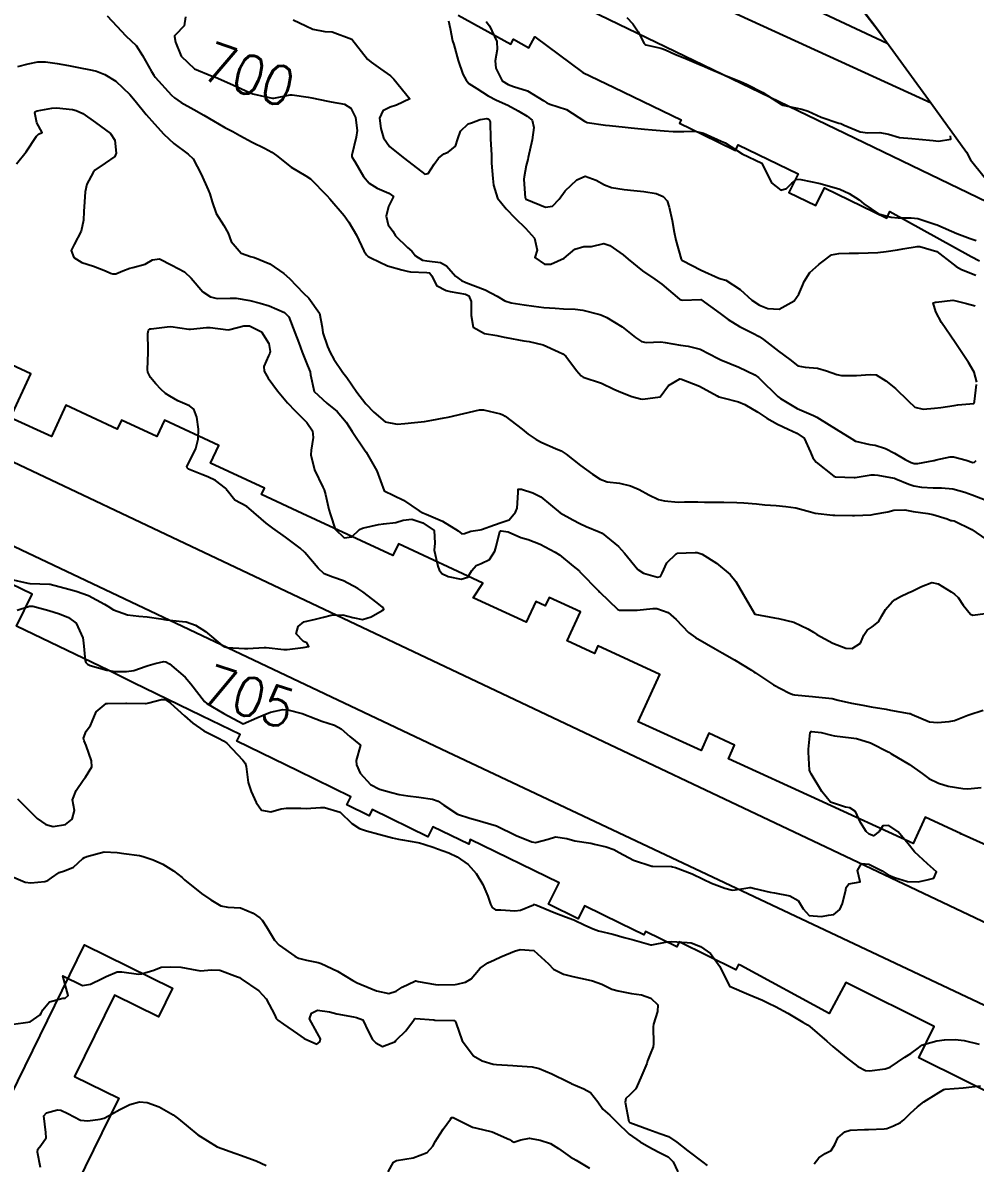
# Model space of a CAD drawing. Header units: metres. Extents: x 286371 to 293043, y 7462578 to 7466404.
# Drawn here: x 289975.7 to 290072.8, y 7464483.9 to 7464600.2 of the extents above; entities that cross this region are included whole.
import ezdxf
from ezdxf.enums import TextEntityAlignment as Align

# ---------------------------------------------------------------- set-up
doc = ezdxf.new("R2010")
doc.units = ezdxf.units.M
doc.header["$MEASUREMENT"] = 0
for name, color, linetype in [('Area', 45, 'Continuous'), ('Cotas', 45, 'Continuous'), ('Curvas de Nivel 1m', 11, 'Continuous'), ('Curvas de Nivel 5m', 15, 'Continuous'), ('Edificações', 30, 'Continuous'), ('Vias primárias', 230, 'Continuous')]:
    doc.layers.add(name, color=color, linetype=linetype)
doc.styles.add('Style-STANDARD', font='STANDARD.shx')

msp = doc.modelspace()

# ---------------------------------------------------------------- linework, layer by layer
at = {"layer": 'Area'}
msp.add_polyline3d([(290059.96, 7464603.28, 696.2), (290062.94, 7464599.4, 695.81), (290068.31, 7464592, 696.09), (290071.93, 7464587.01, 696.22), (290072.35, 7464586.23, 696.38), (290084.48, 7464571.12, 704.08)], dxfattribs=at)
at = {"layer": 'Curvas de Nivel 1m', "flags": 128}
for points, elevation in [([(289984.28, 7464600.92), (289985.25, 7464599.86), (289986.19, 7464598.89), (289987.22, 7464597.9), (289987.89, 7464596.86), (289988.81, 7464595.22), (289989.04, 7464594.85), (289989.17, 7464594.67), (289990.83, 7464592.82), (289991.14, 7464592.54), (289991.84, 7464592.09), (289993.12, 7464591.35), (289994.14, 7464590.77), (289995.11, 7464590.21), (289996.29, 7464589.54), (289997.09, 7464589.11), (289997.8, 7464588.71), (289999.07, 7464588.03), (290000.34, 7464587.4), (290001.06, 7464587.01), (290001.54, 7464586.66), (290003.04, 7464585.49), (290004.55, 7464584.61), (290005.02, 7464584.28), (290006.67, 7464582.58), (290006.98, 7464582.24), (290008.46, 7464580.55), (290008.94, 7464579.88), (290009.7, 7464578.53), (290010.47, 7464576.95), (290010.73, 7464576.52), (290010.89, 7464576.38), (290011.18, 7464576.22), (290012.88, 7464575.42), (290014.33, 7464575), (290014.87, 7464574.87), (290015.23, 7464574.81), (290016.87, 7464574.74), (290017.14, 7464574.69), (290017.38, 7464574.41), (290017.87, 7464573.42), (290018.84, 7464572.89), (290019.25, 7464572.8), (290020.84, 7464572.53), (290021.18, 7464572.35), (290021.4, 7464571.77), (290021.41, 7464570.35), (290021.61, 7464569.17), (290022.78, 7464568.52), (290024.02, 7464568.31), (290024.77, 7464568.13), (290024.97, 7464568.09), (290026.77, 7464567.78), (290027.32, 7464567.71), (290028.76, 7464567.34), (290030.32, 7464566.64), (290030.75, 7464566.43), (290031.07, 7464566.2), (290032.16, 7464564.74), (290032.63, 7464564.18), (290032.71, 7464564.11), (290032.82, 7464564.06), (290034.69, 7464563.44), (290035.96, 7464562.85), (290036.68, 7464562.52), (290037.79, 7464562.1), (290038.67, 7464561.85), (290038.92, 7464561.83), (290040.67, 7464562.05), (290041.54, 7464563.2), (290042.7, 7464563.88), (290042.86, 7464563.86), (290044.69, 7464563.15), (290046.48, 7464562.16), (290046.68, 7464562.06), (290047.07, 7464561.96), (290048.67, 7464561.55), (290049.31, 7464561.27), (290050.65, 7464560.48), (290051.56, 7464559.89), (290052.64, 7464559.28), (290053.73, 7464558.76), (290054.62, 7464558.34), (290055.36, 7464557.83), (290056.02, 7464556.4), (290056.25, 7464555.82), (290056.58, 7464555.39), (290058.38, 7464553.96), (290058.56, 7464553.89), (290060.48, 7464553.83), (290060.56, 7464553.84), (290062.19, 7464554.1), (290062.56, 7464554.11), (290062.9, 7464554.05), (290064.56, 7464553.76), (290064.6, 7464553.74), (290064.73, 7464553.69), (290066.03, 7464553.15), (290066.54, 7464552.99), (290067.33, 7464552.85), (290068.54, 7464552.78), (290069.39, 7464552.76), (290070.54, 7464552.67), (290071.76, 7464552.34), (290072.52, 7464552.05), (290073.82, 7464551.54)], 701), ([(290003.26, 7464600.49), (290004.53, 7464599.89), (290005.25, 7464599.57), (290006.49, 7464599.33), (290007.24, 7464599.27), (290009.23, 7464598.53), (290010.84, 7464596.51), (290011.2, 7464596.2), (290012.16, 7464595.51), (290013.18, 7464594.78), (290013.51, 7464594.47), (290015.14, 7464592.44), (290013.79, 7464591.8), (290013.13, 7464591.6), (290012.38, 7464591.23), (290012.07, 7464590.49), (290012.18, 7464589.41), (290012.45, 7464588.48), (290013.07, 7464587.6), (290014.47, 7464586.45), (290015.04, 7464586.03), (290016.68, 7464584.76), (290017.02, 7464584.82), (290017.64, 7464585.8), (290018.06, 7464586.4), (290018.6, 7464586.84), (290019.05, 7464587.01), (290019.81, 7464587.63), (290020.05, 7464588.37), (290020.3, 7464589.15), (290021.1, 7464589.9), (290021.45, 7464590), (290022.32, 7464590.34), (290023, 7464590.43), (290023.11, 7464590.42), (290023.25, 7464590.32), (290023.33, 7464590.1), (290023.39, 7464588.32), (290023.48, 7464586.75), (290023.48, 7464586.32), (290023.49, 7464585.87), (290023.61, 7464584.32), (290023.67, 7464583.65), (290024.09, 7464582.31), (290024.97, 7464581.22), (290025.89, 7464580.28), (290026.94, 7464579.25), (290027.88, 7464578.25), (290028.15, 7464577), (290027.91, 7464576.25), (290028.88, 7464575.6), (290029.53, 7464575.58), (290030.89, 7464576.2), (290031.97, 7464577.13), (290032.91, 7464577.38), (290033.69, 7464577.38), (290034.92, 7464577.69), (290035.56, 7464577.49), (290036.9, 7464576.54), (290037.42, 7464576.11), (290038.88, 7464574.9), (290040.14, 7464574.07), (290040.86, 7464573.56), (290042.65, 7464572.03), (290042.83, 7464571.93), (290042.95, 7464571.91), (290044.83, 7464571.99), (290046.8, 7464570.54), (290047.63, 7464569.95), (290048.78, 7464569.21), (290050.13, 7464568.56), (290050.77, 7464568.22), (290051.21, 7464567.9), (290052.75, 7464566.71), (290053.91, 7464565.86), (290054.72, 7464565.22), (290055.48, 7464565.08), (290056.72, 7464564.99), (290057.64, 7464564.72), (290058.71, 7464564.32), (290059.17, 7464564.24), (290060.71, 7464564.23), (290062.11, 7464564.33), (290062.71, 7464564.29), (290063.7, 7464563.7), (290064.69, 7464562.89), (290065.97, 7464561.66), (290066.66, 7464561), (290067.52, 7464560.79), (290068.66, 7464560.9), (290069.31, 7464560.97), (290070.67, 7464561.17), (290071.03, 7464561.22), (290072.67, 7464561.38), (290072.74, 7464561.5), (290072.75, 7464561.56), (290072.95, 7464563.31)], 699), ([(290019.09, 7464600.39), (290019.25, 7464599.63), (290019.51, 7464598.38), (290019.62, 7464597.99), (290020.07, 7464596.37), (290020.57, 7464594.98), (290020.88, 7464594.36), (290021.17, 7464594.02), (290021.99, 7464593.51), (290023.14, 7464592.77), (290024, 7464592.31), (290025.13, 7464591.79), (290026.19, 7464591.21), (290027.11, 7464590.68), (290027.61, 7464590.26), (290027.81, 7464589.53), (290027.64, 7464588.26), (290027.23, 7464586.45), (290027.18, 7464586.26), (290027.03, 7464585.65), (290026.8, 7464584.49), (290026.79, 7464584.27), (290026.92, 7464582.33), (290026.94, 7464582.27), (290026.98, 7464582.22), (290027.08, 7464582.17), (290028.97, 7464581.39), (290029.7, 7464581.5), (290030.37, 7464582.21), (290031, 7464583.06), (290032.17, 7464584.19), (290033.02, 7464584.55), (290034.17, 7464584.16), (290035.01, 7464583.67), (290035.73, 7464583.41), (290037, 7464583.21), (290038, 7464583.1), (290039, 7464582.98), (290040.28, 7464582.78), (290040.99, 7464582.49), (290041.39, 7464582.05), (290041.61, 7464581.41), (290041.89, 7464580.04), (290042.11, 7464578.86), (290042.29, 7464578.03), (290042.82, 7464576.1), (290042.86, 7464576.02), (290042.89, 7464576), (290042.95, 7464575.97), (290044.88, 7464574.98), (290046.67, 7464574.16), (290046.87, 7464574.1), (290047.39, 7464573.96), (290048.85, 7464572.99), (290050.04, 7464571.92), (290050.82, 7464571.39), (290051.66, 7464571.05), (290052.81, 7464571), (290054.36, 7464571.84), (290054.83, 7464572.52), (290055.22, 7464573.46), (290055.37, 7464573.83), (290055.95, 7464574.73), (290056.88, 7464575.56), (290057.02, 7464575.67), (290057.16, 7464575.8), (290058.17, 7464576.52), (290058.9, 7464576.67), (290059.97, 7464576.69), (290060.9, 7464576.69), (290061.9, 7464576.73), (290062.9, 7464576.78), (290063.73, 7464576.88), (290064.9, 7464577.05), (290065.45, 7464577.14), (290066.91, 7464577.37), (290067.18, 7464577.38), (290068.9, 7464576.88), (290070.58, 7464575.6), (290070.88, 7464575.34), (290071.42, 7464575.05), (290072.87, 7464574.45)], 698), ([(290022.92, 7464600.33), (290023.26, 7464599.91), (290024.03, 7464598.31), (290024.05, 7464597.49), (290023.85, 7464596.31), (290023.93, 7464595.58), (290024.55, 7464594.3), (290025.17, 7464593.92), (290025.73, 7464593.72), (290027.15, 7464593.25), (290028.83, 7464592.24), (290029.13, 7464592.05), (290029.44, 7464591.92), (290031.12, 7464591.37), (290032.97, 7464590.18), (290033.1, 7464590.09), (290033.24, 7464590.03), (290035.1, 7464589.77), (290035.52, 7464589.72), (290037.1, 7464589.55), (290037.71, 7464589.49), (290039.09, 7464589.37), (290039.88, 7464589.29), (290041.09, 7464589.17), (290042.02, 7464589.12), (290043.09, 7464589.13), (290044.24, 7464589.15), (290045.09, 7464588.94), (290046.89, 7464588.14), (290047.08, 7464588.07), (290047.31, 7464587.95), (290049.06, 7464586.85), (290051.04, 7464585.89), (290052.05, 7464583.88), (290053, 7464583.14), (290053.57, 7464583.29), (290054.1, 7464583.85), (290054.62, 7464584.24), (290055.02, 7464584.22), (290057.01, 7464583.8), (290059.01, 7464583.23), (290059.97, 7464582.79), (290060.99, 7464582.13), (290061.46, 7464581.74), (290062.96, 7464580.72), (290064.26, 7464580.39), (290064.95, 7464580.32), (290066.3, 7464580.31), (290066.95, 7464580.23), (290068.81, 7464579.63), (290068.94, 7464579.58), (290069.01, 7464579.55), (290070.93, 7464578.71), (290072.29, 7464578.21), (290072.92, 7464577.99)], 697), ([(290037.27, 7464600.73), (290037.9, 7464600.1), (290038.43, 7464599.28), (290039.05, 7464598.08), (290039.14, 7464597.99), (290039.22, 7464597.97), (290040.76, 7464597.6), (290041.21, 7464597.44), (290042.26, 7464596.98), (290043.2, 7464596.59), (290044.64, 7464595.99), (290045.19, 7464595.76), (290045.57, 7464595.59), (290047.18, 7464594.9), (290048.89, 7464594.2), (290049.17, 7464594.09), (290049.55, 7464593.92), (290051.15, 7464593.08), (290053.05, 7464591.87), (290053.13, 7464591.82), (290053.19, 7464591.8), (290055.13, 7464591.4), (290055.77, 7464591.18), (290057.12, 7464590.59), (290058.9, 7464589.98), (290059.11, 7464589.92), (290059.44, 7464589.77), (290061.09, 7464589.09), (290061.86, 7464588.97), (290063.09, 7464589.03), (290063.96, 7464588.84), (290065.09, 7464588.51), (290066.36, 7464588.39), (290067.08, 7464588.35), (290068.52, 7464588.2), (290069.08, 7464588.13), (290070.34, 7464588.34), (290070.28, 7464588.67)], 696), ([(289975.18, 7464595.73), (289976.22, 7464596.01), (289977.19, 7464596.22), (289977.98, 7464596.22), (289979.19, 7464596.05), (289980.32, 7464595.85), (289981.18, 7464595.68), (289982.75, 7464595.37), (289983.18, 7464595.26), (289984.05, 7464594.92), (289985.16, 7464594.25), (289986.6, 7464592.88), (289987.13, 7464592.25), (289988.25, 7464590.86), (289989.1, 7464589.89), (289990.07, 7464588.83), (289991.07, 7464587.89), (289992.55, 7464586.79), (289993.05, 7464586.32), (289993.88, 7464584.77), (289994.58, 7464583.18), (289994.74, 7464582.76), (289994.98, 7464581.93), (289995.4, 7464580.75), (289996.17, 7464579.52), (289996.61, 7464578.73), (289996.92, 7464577.89), (289997.95, 7464576.71), (289998.89, 7464576.38), (289999.31, 7464576.27), (290000.88, 7464575.62), (290002.31, 7464574.64), (290002.86, 7464574.12), (290004.29, 7464572.61), (290004.83, 7464572.1), (290005.95, 7464570.59), (290006.2, 7464569.17), (290006.29, 7464568.58), (290006.75, 7464567.2), (290007.01, 7464566.57), (290007.41, 7464565.89), (290008.32, 7464564.55), (290008.71, 7464564.01), (290009.75, 7464562.53), (290010.67, 7464561.34), (290011.47, 7464560.5), (290012.64, 7464559.51), (290013.85, 7464559.25), (290014.64, 7464559.34), (290015.64, 7464559.44), (290016.64, 7464559.55), (290017.39, 7464559.66), (290018.65, 7464559.9), (290019.05, 7464559.99), (290020.65, 7464560.36), (290022.27, 7464560.73), (290022.66, 7464560.73), (290024.38, 7464560.31), (290024.65, 7464560.21), (290024.86, 7464560.09), (290026.62, 7464558.75), (290027.22, 7464558.26), (290028.05, 7464557.69), (290028.6, 7464557.38), (290030.02, 7464556.79), (290030.59, 7464556.56), (290031.11, 7464556.2), (290032.57, 7464555.06), (290033.79, 7464554.16), (290034.55, 7464553.65), (290035.29, 7464553.39), (290036.54, 7464553.25), (290037.65, 7464552.98), (290038.53, 7464552.61), (290039.53, 7464552.07), (290040.52, 7464551.59), (290041.13, 7464551.43), (290042.51, 7464551.32), (290043.18, 7464551.35), (290044.51, 7464551.33), (290045.19, 7464551.31), (290046.51, 7464551.32), (290047.17, 7464551.3), (290048.51, 7464551.26), (290049.2, 7464551.24), (290050.51, 7464551.13), (290051.35, 7464551.05), (290052.51, 7464550.96), (290053.49, 7464550.88), (290054.51, 7464550.72), (290056.02, 7464550.31), (290056.5, 7464550.2), (290058.3, 7464549.99), (290058.5, 7464549.97), (290060.31, 7464549.94), (290060.5, 7464549.94), (290062.2, 7464550.03), (290062.5, 7464550.07), (290063.9, 7464550.31), (290064.51, 7464550.48), (290065.64, 7464550.54), (290066.5, 7464550.36), (290067.99, 7464550.14), (290068.49, 7464550.05), (290069.97, 7464549.6), (290070.34, 7464549.45), (290070.48, 7464549.44), (290070.68, 7464549.39), (290072.47, 7464548.52), (290073.89, 7464547.54)], 702), ([(289975.04, 7464585.81), (289976.02, 7464587.05), (289977.08, 7464588.63), (289977.27, 7464588.83), (289977.65, 7464589.02), (289977.1, 7464590), (289976.9, 7464591.03), (289976.98, 7464591.16), (289977.12, 7464591.21), (289978.63, 7464591.5), (289979.12, 7464591.53), (289980.73, 7464591.36), (289981.12, 7464591.27), (289981.79, 7464590.95), (289983.1, 7464590.02), (289984.62, 7464588.91), (289985.07, 7464588.22), (289985.2, 7464586.9), (289985.05, 7464586.56), (289984.08, 7464585.88), (289983.03, 7464585.16), (289982.91, 7464585.05), (289982.84, 7464584.94), (289982.2, 7464583.75), (289982.04, 7464582.95), (289981.98, 7464581.95), (289981.91, 7464580.95), (289981.85, 7464580.06), (289981.62, 7464578.95), (289980.91, 7464577.58), (289980.62, 7464576.98), (289980.89, 7464576.28), (289981.68, 7464575.75), (289982.88, 7464575.37), (289984.11, 7464574.92), (289984.62, 7464574.66), (289984.87, 7464574.59), (289985.17, 7464574.6), (289985.89, 7464574.89), (289986.6, 7464575.16), (289986.88, 7464575.23), (289988.16, 7464575.58), (289988.89, 7464576.04), (289989.61, 7464576.12), (289990.88, 7464575.48), (289992.17, 7464574.79), (289992.86, 7464574.17), (289994.02, 7464572.77), (289994.83, 7464572.24), (289995.48, 7464572.09), (289996.82, 7464572.12), (289997.44, 7464572.1), (289998.82, 7464571.87), (289999.88, 7464571.62), (290000.81, 7464571.33), (290002.37, 7464570.64), (290002.8, 7464570.2), (290003.43, 7464568.62), (290003.83, 7464567.55), (290004.18, 7464566.61), (290004.72, 7464565.26), (290004.99, 7464564.6), (290005.03, 7464564.28), (290005.39, 7464562.59), (290006.67, 7464561.4), (290007.72, 7464560.56), (290008.64, 7464559.48), (290009.28, 7464558.53), (290010.59, 7464556.56), (290010.63, 7464556.51), (290010.7, 7464556.41), (290011.78, 7464554.5), (290012.53, 7464552.48), (290014.51, 7464551.52), (290016.09, 7464550.43), (290016.49, 7464550.21), (290016.83, 7464550.08), (290018.48, 7464549.36), (290020.08, 7464548.37), (290020.46, 7464548.07), (290020.73, 7464548.1), (290021.38, 7464548.35), (290022.32, 7464548.49), (290022.47, 7464548.52), (290023.79, 7464549), (290024.48, 7464549.22), (290025.27, 7464549.51), (290025.94, 7464550.28), (290026.1, 7464550.68), (290026.21, 7464552.28), (290026.19, 7464552.62), (290026.53, 7464552.63), (290027.7, 7464552.26), (290028.52, 7464551.86), (290030.49, 7464550.21), (290031.79, 7464549.5), (290032.48, 7464549.14), (290033.14, 7464548.83), (290034.47, 7464548.29), (290034.77, 7464548.14), (290036.44, 7464546.78), (290037.06, 7464546.11), (290038.41, 7464544.44), (290038.98, 7464544.08), (290040.4, 7464543.66), (290040.71, 7464543.74), (290040.88, 7464544.05), (290041.35, 7464545.11), (290042.3, 7464546.03), (290042.38, 7464546.08), (290042.43, 7464546.09), (290044.25, 7464546.19), (290044.44, 7464546.17), (290044.96, 7464545.99), (290046.42, 7464545.08), (290047.81, 7464543.94), (290048.39, 7464543.22), (290049.16, 7464541.92), (290050.33, 7464539.9), (290052.33, 7464539.51), (290052.76, 7464539.44), (290054.32, 7464539.06), (290055.73, 7464538.4), (290056.31, 7464538.04), (290056.65, 7464537.81), (290058.29, 7464536.93), (290059.62, 7464536.43), (290060.28, 7464536.38), (290061.12, 7464536.92), (290061.46, 7464537.74), (290061.78, 7464538.26), (290062.32, 7464538.6), (290062.94, 7464539.1), (290063.29, 7464539.71), (290063.68, 7464540.37), (290064.36, 7464541.15), (290064.66, 7464541.39), (290065.2, 7464541.68), (290065.99, 7464542.05), (290066.37, 7464542.22), (290067.34, 7464542.69), (290068.39, 7464543.1), (290069.04, 7464542.97), (290070.37, 7464542.17), (290070.71, 7464541.94), (290071.08, 7464541.59), (290071.6, 7464540.82), (290072.34, 7464539.9), (290072.56, 7464539.79), (290074.34, 7464540.01)], 703), ([(290072.98, 7464563.56), (290072.72, 7464564.57), (290072.12, 7464565.57), (290070.76, 7464567.59), (290069.38, 7464569.62), (290068.81, 7464570.71), (290068.53, 7464571.63), (290068.75, 7464571.7), (290068.83, 7464571.72), (290070.53, 7464571.9), (290070.83, 7464571.85), (290071.94, 7464571.58), (290072.82, 7464571.35)], 699), ([(289974.39, 7464543.46), (289976.19, 7464543.04), (289976.38, 7464543.01), (289976.41, 7464543.01), (289978.38, 7464542.94), (289978.46, 7464542.93), (289980.38, 7464542.43), (289981.11, 7464542.23), (289982.37, 7464541.78), (289984.02, 7464540.92), (289984.35, 7464540.7), (289984.92, 7464540.33), (289986.34, 7464539.82), (289987.51, 7464539.69), (289988.34, 7464539.61), (289989.76, 7464539.4), (289990.33, 7464539.31), (289991.97, 7464539.15), (289992.32, 7464539.12), (289993.28, 7464538.78), (289994.3, 7464538.13), (289995.98, 7464536.74), (289996.28, 7464536.54), (289996.52, 7464536.5), (289998.28, 7464536.37), (289998.61, 7464536.37), (290000.28, 7464536.48), (290000.48, 7464536.47), (290002.28, 7464536.29), (290002.63, 7464536.29), (290004.28, 7464536.48), (290004.83, 7464536.6), (290004.63, 7464536.95), (290004.29, 7464537.1), (290003.57, 7464537.88), (290003.77, 7464538.62), (290004.32, 7464539.09), (290005.52, 7464539.39), (290006.33, 7464539.57), (290007.11, 7464539.78), (290008.33, 7464539.81), (290009.33, 7464539.53), (290010.33, 7464539.35), (290011.21, 7464539.63), (290012.34, 7464540.25), (290012.48, 7464540.35), (290012.46, 7464540.48), (290012.35, 7464540.61), (290011.81, 7464541.04), (290010.37, 7464542.15), (290009.84, 7464542.52), (290008.39, 7464543.3), (290007.28, 7464543.67), (290006.4, 7464544.01), (290005.81, 7464544.58), (290004.43, 7464546.19), (290003.97, 7464546.61), (290002.46, 7464547.74), (290001.17, 7464548.65), (290000.48, 7464549.17), (289998.74, 7464550.69), (289998.51, 7464550.85), (289997.31, 7464551.52), (289996.53, 7464552.5), (289996.44, 7464552.63), (289996.35, 7464552.73), (289995.32, 7464553.53), (289994.55, 7464553.9), (289993.92, 7464554.13), (289992.56, 7464554.66), (289992.44, 7464554.8), (289992.4, 7464554.96), (289992.57, 7464555.26), (289993.33, 7464556.78), (289993.56, 7464557.73), (289993.58, 7464558.77), (289993.43, 7464559.98), (289993.11, 7464560.78), (289992.66, 7464561.14), (289991.5, 7464561.64), (289990.67, 7464562.11), (289990.24, 7464562.39), (289989.74, 7464562.83), (289989.23, 7464563.38), (289988.7, 7464564.01), (289988.42, 7464564.56), (289988.38, 7464564.85), (289988.45, 7464566.56), (289988.46, 7464566.85), (289988.42, 7464568.5), (289988.49, 7464568.85), (289988.65, 7464568.98), (289988.78, 7464569), (289990.41, 7464569.19), (289990.78, 7464569.21), (289992.61, 7464568.95), (289992.78, 7464568.95), (289994.4, 7464569.14), (289994.78, 7464569.13), (289996.61, 7464568.9), (289996.78, 7464568.91), (289998.21, 7464569.28), (289998.78, 7464569.28), (290000.01, 7464568.68), (290000.76, 7464567.48), (290000.9, 7464566.66), (290000.88, 7464566.52), (290000.74, 7464566.23), (290000.24, 7464565.16), (290000.28, 7464564.67), (290000.7, 7464563.95), (290001.64, 7464562.65), (290002.67, 7464561.43), (290003.44, 7464560.62), (290004.64, 7464559.42), (290005.23, 7464558.6), (290005.29, 7464557.92), (290005.07, 7464556.6), (290005.06, 7464556.12), (290005.42, 7464554.59), (290006.26, 7464552.85), (290006.42, 7464552.58), (290006.53, 7464552.1), (290006.9, 7464550.57), (290007.05, 7464550.01), (290007.54, 7464548.56), (290008.45, 7464547.68), (290009.23, 7464547.76), (290010, 7464548.52), (290010.33, 7464548.66), (290010.47, 7464548.69), (290011.95, 7464549.02), (290012.47, 7464549.1), (290013.71, 7464549.23), (290014.48, 7464549.47), (290015.36, 7464549.57), (290016.48, 7464549.21), (290017.64, 7464548.41), (290017.71, 7464547.14), (290017.64, 7464546.41), (290018.02, 7464544.79), (290018.14, 7464544.4), (290018.4, 7464544.04), (290019.06, 7464543.72), (290020.39, 7464543.46), (290021.08, 7464543.67), (290021.46, 7464544.35), (290021.91, 7464544.85), (290022.41, 7464545.06), (290023.29, 7464545.45), (290023.82, 7464546.31), (290023.96, 7464546.79), (290024.32, 7464548.31), (290024.4, 7464548.37), (290024.47, 7464548.38), (290025.19, 7464548.29), (290026.46, 7464547.69), (290027.23, 7464547.49), (290028.45, 7464547.01), (290029.97, 7464546.22), (290030.43, 7464545.92), (290031.81, 7464544.79), (290032.41, 7464544.31), (290032.47, 7464544.25), (290032.53, 7464544.18), (290034.38, 7464542.28), (290034.44, 7464542.21), (290034.5, 7464542.15), (290036.35, 7464540.36), (290036.52, 7464540.29), (290038.35, 7464540.29), (290039.93, 7464540.48), (290040.35, 7464540.47), (290041.5, 7464540.04), (290042.33, 7464539.35), (290043.58, 7464538.01), (290044.3, 7464537.49), (290045.41, 7464536.86), (290046.28, 7464536.36), (290047, 7464535.95), (290048.26, 7464535.22), (290049.99, 7464534.17), (290050.25, 7464534), (290050.39, 7464533.9), (290052.23, 7464532.69), (290053.82, 7464531.85), (290054.21, 7464531.7), (290054.39, 7464531.67), (290056.21, 7464531.48), (290056.54, 7464531.47), (290058.21, 7464531.28), (290058.85, 7464531.13), (290060.2, 7464530.8), (290061.34, 7464530.59), (290062.19, 7464530.44), (290063.72, 7464530.18), (290064.19, 7464530.1), (290066.08, 7464529.77), (290066.19, 7464529.75), (290066.38, 7464529.66), (290068.17, 7464528.9), (290068.97, 7464528.82), (290070.17, 7464528.94), (290070.72, 7464529.05), (290072.07, 7464529.58), (290072.15, 7464529.61), (290072.18, 7464529.62), (290073.63, 7464530.11)], 704), ([(289975.12, 7464521.06), (289976.03, 7464520.15), (289977.12, 7464519.03), (289978.01, 7464518.43), (289978.77, 7464518.23), (289980.01, 7464518.44), (289980.72, 7464518.97), (289980.93, 7464519.87), (289980.73, 7464520.96), (289981.12, 7464521.9), (289981.84, 7464522.95), (289981.94, 7464523.09), (289982.08, 7464523.26), (289982.71, 7464524.32), (289982.69, 7464524.94), (289982.13, 7464526.49), (289981.93, 7464526.95), (289981.85, 7464527.24), (289982.15, 7464527.95), (289982.56, 7464528.54), (289982.74, 7464528.94), (289983.17, 7464529.94), (289984.19, 7464530.76), (289984.32, 7464530.79), (289986.19, 7464530.82), (289986.26, 7464530.82), (289988.19, 7464530.77), (289988.27, 7464530.78), (289988.52, 7464530.85), (289989.83, 7464531.19), (289990.2, 7464531.18), (289990.72, 7464530.82), (289992.17, 7464529.5), (289993.03, 7464528.78), (289994.15, 7464528), (289995.64, 7464527.24), (289996.14, 7464526.98), (289996.47, 7464526.73), (289998.11, 7464525), (289998.35, 7464524.7), (289998.46, 7464524.34), (289998.66, 7464522.7), (289998.95, 7464521.8), (289999.47, 7464520.68), (290000.03, 7464519.91), (290000.97, 7464519.72), (290002.03, 7464520.02), (290002.56, 7464520.11), (290004.04, 7464520.1), (290004.56, 7464520.08), (290006.04, 7464520.15), (290006.44, 7464520.17), (290008.03, 7464519.69), (290009.23, 7464518.54), (290010.01, 7464518.04), (290010.72, 7464517.79), (290011.99, 7464517.44), (290013.39, 7464517.07), (290013.98, 7464516.93), (290014.39, 7464516.86), (290015.98, 7464516.61), (290016.12, 7464516.57), (290016.57, 7464516.42), (290017.63, 7464516.07), (290017.97, 7464515.96), (290019.12, 7464515.54), (290019.96, 7464515.13), (290021.1, 7464514.35), (290021.93, 7464513.45), (290022.6, 7464512.32), (290023.1, 7464511.12), (290023.36, 7464510.31), (290023.53, 7464509.96), (290023.88, 7464509.73), (290024.44, 7464509.74), (290025.87, 7464509.61), (290026.45, 7464509.69), (290027.76, 7464510.25), (290027.84, 7464510.29), (290027.88, 7464510.28), (290028, 7464510.24), (290029.87, 7464509.44), (290031.03, 7464509.03), (290031.86, 7464508.71), (290033, 7464508.17), (290033.85, 7464507.78), (290034.39, 7464507.6), (290035.84, 7464507.24), (290037.02, 7464506.92), (290037.83, 7464506.69), (290039.73, 7464506.16), (290039.83, 7464506.15), (290041.4, 7464506.47), (290041.83, 7464506.49), (290043.43, 7464506.41), (290043.83, 7464506.35), (290044.81, 7464505.99), (290045.81, 7464505.26), (290046.78, 7464503.96), (290047.75, 7464501.94), (290049.74, 7464501.09), (290051.12, 7464500.51), (290051.73, 7464500.22), (290052.43, 7464499.87), (290053.71, 7464499.19), (290055.25, 7464498.28), (290055.7, 7464498.01), (290055.94, 7464497.82), (290057.67, 7464496.32), (290058.29, 7464495.79), (290059.65, 7464494.66), (290060.84, 7464493.75), (290061.63, 7464493.33), (290062.05, 7464493.31), (290063.63, 7464493.5), (290064.13, 7464493.69), (290065.65, 7464494.69), (290066.24, 7464495.07), (290067.02, 7464495.64), (290067.37, 7464495.93), (290067.67, 7464496.04), (290068.91, 7464496.38), (290069.68, 7464496.48), (290070.77, 7464496.49), (290071.68, 7464496.41), (290073.21, 7464496.01)], 706), ([(289974.73, 7464513.06), (289975.92, 7464512.54), (289976.48, 7464512.47), (289977.92, 7464512.61), (289978.21, 7464512.72), (289978.59, 7464513), (289979.37, 7464513.55), (289979.94, 7464513.72), (289980.83, 7464514.08), (289981.8, 7464514.96), (289981.96, 7464515.06), (289982.19, 7464515.18), (289983.96, 7464515.63), (289985.3, 7464515.56), (289985.96, 7464515.48), (289987.56, 7464515.26), (289987.96, 7464515.17), (289988.98, 7464514.84), (289989.95, 7464514.37), (289991.05, 7464513.69), (289991.93, 7464513.01), (289992.16, 7464512.79), (289993.9, 7464511.39), (289994.84, 7464510.75), (289995.88, 7464510.13), (289996.59, 7464510.01), (289997.88, 7464509.92), (289999.17, 7464509.38), (289999.86, 7464508.92), (290000.08, 7464508.67), (290000.53, 7464507.98), (290001.34, 7464506.65), (290001.82, 7464506.13), (290003.42, 7464505), (290003.8, 7464504.81), (290004.6, 7464504.6), (290005.79, 7464504.36), (290006.11, 7464504.26), (290007.78, 7464503.47), (290009.33, 7464502.53), (290009.76, 7464502.29), (290010.17, 7464502.11), (290011.75, 7464501.46), (290013.02, 7464501.21), (290013.75, 7464501.44), (290014.36, 7464501.85), (290015.67, 7464502.44), (290015.73, 7464502.47), (290015.76, 7464502.48), (290016.01, 7464502.43), (290017.76, 7464502.1), (290018.08, 7464502.08), (290019.76, 7464502.12), (290019.99, 7464502.14), (290020.81, 7464502.36), (290021.42, 7464502.7), (290021.78, 7464503.12), (290022.33, 7464503.79), (290023.1, 7464504.32), (290023.8, 7464504.64), (290024.44, 7464504.94), (290025.81, 7464505.51), (290026.39, 7464505.69), (290027.81, 7464505.58), (290029.28, 7464504.22), (290029.79, 7464503.67), (290030.81, 7464503.17), (290031.78, 7464502.93), (290033.33, 7464502.6), (290033.77, 7464502.49), (290034.73, 7464502.14), (290035.76, 7464501.62), (290036.39, 7464501.48), (290037.75, 7464501.21), (290038.78, 7464501.05), (290039.74, 7464500.73), (290040.45, 7464500.05), (290040.41, 7464499.36), (290040, 7464498.06), (290039.97, 7464497.78), (290039.99, 7464496.06), (290039.96, 7464495.76), (290039.65, 7464495), (290039.39, 7464494.31), (290039.33, 7464494.07), (290038.82, 7464492.87), (290038.47, 7464492.08), (290038.21, 7464491.47), (290037.59, 7464490.87), (290037.19, 7464490.49), (290037.12, 7464490.1), (290037.49, 7464488.15), (290037.52, 7464488.09), (290037.54, 7464488.07), (290037.59, 7464488.04), (290039.53, 7464487.31), (290040.66, 7464486.92), (290041.52, 7464486.6), (290042.39, 7464486.02), (290043.5, 7464485.16), (290045.04, 7464483.98), (290045.48, 7464483.66)], 707), ([(289974.68, 7464498.08), (289975.7, 7464498.2), (289976.43, 7464498.31), (289977.44, 7464499.02), (289977.56, 7464499.18), (289977.72, 7464499.52), (289978.41, 7464500.33), (289979.74, 7464500.71), (289979.99, 7464500.73), (289980.3, 7464500.98), (289979.77, 7464502.98), (289981.76, 7464502.02), (289982.56, 7464502.15), (289983.77, 7464502.72), (289983.91, 7464502.78), (289984.18, 7464502.92), (289985.29, 7464503.39), (289985.78, 7464503.4), (289987.47, 7464503.18), (289987.78, 7464503.19), (289989.03, 7464503.59), (289989.79, 7464503.88), (289990.69, 7464503.9), (289991.79, 7464503.87), (289992.89, 7464503.67), (289993.78, 7464503.5), (289994.91, 7464503.62), (289995.78, 7464503.56), (289997.57, 7464502.9), (289997.77, 7464502.81), (289997.96, 7464502.7), (289999.75, 7464501.48), (290000.5, 7464500.66), (290001.38, 7464498.98), (290001.53, 7464498.65), (290001.7, 7464498.46), (290002.27, 7464498.06), (290003.68, 7464497.09), (290004.38, 7464496.6), (290005.67, 7464496.01), (290005.97, 7464496.28), (290006.05, 7464496.58), (290005.68, 7464497.19), (290004.91, 7464498.6), (290005.11, 7464499.2), (290005.72, 7464499.48), (290006.97, 7464499.31), (290007.71, 7464499.11), (290009.41, 7464498.82), (290009.71, 7464498.76), (290010.37, 7464498.51), (290010.93, 7464497.27), (290011.33, 7464496.5), (290011.67, 7464496.15), (290012.35, 7464495.8), (290013.67, 7464496.3), (290013.73, 7464496.4), (290013.78, 7464496.46), (290014.75, 7464497.38), (290015.53, 7464498.44), (290015.59, 7464498.55), (290015.71, 7464498.65), (290017.61, 7464498.5), (290017.71, 7464498.49), (290019.64, 7464498.44), (290019.7, 7464498.43), (290019.78, 7464498.37), (290019.83, 7464498.24), (290020.48, 7464496.36), (290021.65, 7464494.84), (290022.51, 7464494.33), (290023.64, 7464494), (290024, 7464493.95), (290025.64, 7464493.86), (290026.09, 7464493.83), (290027.64, 7464493.7), (290028.34, 7464493.53), (290029.62, 7464493.01), (290031.31, 7464492.19), (290031.5, 7464492.08), (290031.6, 7464492.02), (290032.91, 7464491.48), (290033.59, 7464491.11), (290034.33, 7464490.14), (290034.83, 7464489.4), (290035.55, 7464488.8), (290036.24, 7464488.11), (290037.53, 7464486.85), (290038.64, 7464486.08), (290039.51, 7464485.57), (290040.49, 7464485.05), (290041.49, 7464484.52), (290042.02, 7464484.03), (290042.49, 7464483)], 708), ([(290056.39, 7464483.81), (290056.88, 7464484.42), (290057.5, 7464484.87), (290058.11, 7464485.18), (290058.51, 7464485.78), (290058.82, 7464486.48), (290059.53, 7464487.08), (290060.05, 7464487.24), (290061.54, 7464487.33), (290061.94, 7464487.33), (290063.54, 7464487.38), (290063.8, 7464487.44), (290064.47, 7464487.69), (290065.2, 7464488.03), (290065.55, 7464488.3), (290066.23, 7464489), (290066.94, 7464489.65), (290067.58, 7464490.13), (290069.09, 7464491.11), (290069.6, 7464491.39), (290069.76, 7464491.44), (290071.6, 7464491.57), (290073.37, 7464491.78)], 707), ([(289977.47, 7464483.43), (289977.16, 7464485.02), (289977.21, 7464485.31), (289977.5, 7464485.68), (289978.06, 7464486.46), (289978.03, 7464487.01), (289977.83, 7464488.73), (289978.1, 7464489.01), (289979.22, 7464489.33), (289979.56, 7464489.31), (289980.26, 7464488.97), (289981.54, 7464488.26), (289982.3, 7464488.19), (289983.55, 7464488.38), (289983.97, 7464488.49), (289984.8, 7464488.91), (289985.26, 7464489.19), (289985.56, 7464489.36), (289986.59, 7464489.86), (289987.57, 7464490.15), (289988.34, 7464490.09), (289989.57, 7464489.62), (289991, 7464488.81), (289991.55, 7464488.42), (289993.52, 7464486.77), (289995.51, 7464485.56), (289997.3, 7464484.91), (289997.5, 7464484.85), (289997.88, 7464484.71), (289999.49, 7464484.11), (290000.48, 7464483.66)], 709), ([(290012.93, 7464483), (290013.48, 7464483.98), (290013.78, 7464484.17), (290015.49, 7464484.43), (290016.92, 7464484.99), (290017.51, 7464485.63), (290017.78, 7464486.14), (290017.93, 7464486.4), (290018.55, 7464487.37), (290019.28, 7464488.38), (290019.41, 7464488.53), (290019.56, 7464488.56), (290019.9, 7464488.37), (290021.54, 7464487.55), (290022.55, 7464487.31), (290023.53, 7464487.1), (290025.32, 7464486.29), (290025.51, 7464486.16), (290025.76, 7464486.03), (290026.48, 7464486.27), (290027.35, 7464486.43), (290027.52, 7464486.41), (290028.43, 7464486.24), (290029.51, 7464485.91), (290030.32, 7464485.39), (290031.49, 7464484.55), (290032.12, 7464484.18), (290033.47, 7464483.38)], 709)]:
    msp.add_lwpolyline(points, dxfattribs=dict(at, elevation=elevation))
at = {"layer": 'Curvas de Nivel 5m', "flags": 128}
for points, elevation in [([(289992.28, 7464600.8), (289992.14, 7464599.91), (289991.24, 7464598.97), (289991.16, 7464598.89), (289991.14, 7464598.82), (289991.23, 7464598.22), (289991.82, 7464596.81), (289993.18, 7464595.51), (289994.99, 7464594.76), (289995.17, 7464594.7), (289995.25, 7464594.68), (289997.16, 7464593.83), (289998.73, 7464593.12), (289999.15, 7464592.97), (290000.33, 7464592.68), (290001.14, 7464592.51), (290001.28, 7464592.52), (290001.95, 7464592.65), (290002.94, 7464592.84), (290003.15, 7464592.84), (290004.77, 7464592.61), (290005.14, 7464592.54), (290006.78, 7464592.22), (290007.14, 7464592.15), (290008.49, 7464591.9), (290009.13, 7464591.49), (290009.6, 7464590.53), (290009.77, 7464589.21), (290009.69, 7464588.53), (290009.22, 7464586.71), (290009.23, 7464586.54), (290009.53, 7464586.05), (290010.42, 7464584.52), (290011, 7464583.84), (290011.81, 7464583.32), (290012.99, 7464582.84), (290013.49, 7464582.47), (290012.97, 7464581.45), (290012.73, 7464580.49), (290012.94, 7464579.61), (290013.4, 7464578.94), (290013.67, 7464578.47), (290014.91, 7464577.27), (290015.36, 7464576.9), (290015.74, 7464576.44), (290016.45, 7464575.98), (290016.89, 7464575.92), (290018.26, 7464575.77), (290018.88, 7464575.41), (290019.82, 7464574.37), (290020.41, 7464573.92), (290020.85, 7464573.71), (290021.86, 7464573.33), (290022.84, 7464572.98), (290024.07, 7464572.31), (290024.83, 7464571.84), (290025.47, 7464571.64), (290026.82, 7464571.44), (290027.78, 7464571.29), (290028.82, 7464571.16), (290029.96, 7464571.08), (290030.82, 7464571.03), (290032.02, 7464570.98), (290032.81, 7464570.88), (290034.52, 7464570.44), (290034.81, 7464570.34), (290035.23, 7464570.14), (290036.79, 7464569.18), (290038.16, 7464568.09), (290038.77, 7464567.69), (290039.27, 7464567.58), (290040.76, 7464567.65), (290041.19, 7464567.61), (290042.75, 7464567.33), (290043.54, 7464567.22), (290044.75, 7464566.91), (290046.6, 7464565.97), (290046.73, 7464565.89), (290046.86, 7464565.83), (290048.72, 7464565.07), (290050.34, 7464564.28), (290050.71, 7464564.04), (290050.86, 7464563.9), (290052.68, 7464562.1), (290052.95, 7464561.87), (290054.66, 7464560.87), (290056.33, 7464560.14), (290056.65, 7464559.99), (290056.94, 7464559.81), (290058.63, 7464558.76), (290060.23, 7464557.76), (290060.61, 7464557.54), (290062.08, 7464557.2), (290062.61, 7464557.12), (290063.67, 7464556.77), (290064.59, 7464556.3), (290065.68, 7464555.67), (290066.27, 7464555.36), (290066.58, 7464555.26), (290066.97, 7464555.25), (290068.58, 7464555.57), (290068.63, 7464555.57), (290068.83, 7464555.62), (290070.26, 7464555.93), (290070.59, 7464555.92), (290071.88, 7464555.58), (290072.58, 7464555.36), (290072.76, 7464555.38), (290072.9, 7464555.56)], 700), ([(289975.11, 7464540.29), (289976.35, 7464540.69), (289976.68, 7464540.7), (289978.34, 7464540.26), (289979.4, 7464539.93), (289980.33, 7464539.54), (289981.13, 7464538.96), (289981.78, 7464537.48), (289981.86, 7464536.95), (289982.04, 7464535.17), (289982.11, 7464534.95), (289982.26, 7464534.77), (289982.55, 7464534.64), (289984.25, 7464534.16), (289985.11, 7464534.04), (289986.24, 7464534.04), (289986.98, 7464534.14), (289988.25, 7464534.57), (289988.46, 7464534.64), (289989.16, 7464534.84), (289990.04, 7464535.05), (289990.26, 7464535.02), (289990.63, 7464534.82), (289992.23, 7464533.46), (289992.81, 7464532.79), (289994.2, 7464530.99), (289994.45, 7464530.76), (289996.18, 7464529.75), (289998.16, 7464528.7), (289999.54, 7464529.32), (290000.18, 7464529.6), (290000.95, 7464529.9), (290002.19, 7464530.15), (290002.69, 7464530.13), (290004.18, 7464529.74), (290005.57, 7464529.2), (290006.17, 7464528.96), (290007.45, 7464528.57), (290008.16, 7464528.18), (290009.02, 7464527.41), (290010.13, 7464526.52), (290009.69, 7464524.95), (290009.71, 7464524.53), (290010.09, 7464523.67), (290011.14, 7464522.51), (290012.07, 7464522.03), (290013.27, 7464521.68), (290014.06, 7464521.49), (290014.95, 7464521.34), (290016.06, 7464521.21), (290017.45, 7464521), (290018.04, 7464520.8), (290018.61, 7464520.39), (290020.02, 7464519.47), (290021.28, 7464519.08), (290022.01, 7464518.87), (290024, 7464518.3), (290025.99, 7464517.3), (290027.58, 7464516.65), (290027.98, 7464516.59), (290029.27, 7464516.94), (290029.99, 7464517.19), (290031.17, 7464517.01), (290031.98, 7464516.77), (290033.62, 7464516.52), (290033.98, 7464516.44), (290035.16, 7464516.14), (290035.97, 7464515.88), (290036.51, 7464515.58), (290037.95, 7464514.8), (290039.83, 7464514.19), (290039.95, 7464514.17), (290041.85, 7464514.14), (290041.95, 7464514.12), (290042.24, 7464514.03), (290043.93, 7464513.4), (290045.07, 7464512.85), (290045.92, 7464512.44), (290047.28, 7464511.95), (290047.91, 7464511.77), (290048.1, 7464511.75), (290049.23, 7464511.92), (290049.82, 7464512.01), (290049.92, 7464512), (290050.3, 7464511.91), (290051.91, 7464511.54), (290052.33, 7464511.46), (290053.9, 7464511.14), (290054.75, 7464510.69), (290055.26, 7464509.83), (290055.87, 7464509.15), (290057.13, 7464509.06), (290057.86, 7464509.17), (290058.39, 7464509.26), (290059, 7464509.77), (290059.27, 7464510.38), (290059.61, 7464511.76), (290059.67, 7464512), (290059.92, 7464512.37), (290061.07, 7464512.59), (290060.82, 7464513.74), (290061.23, 7464514.46), (290061.95, 7464514.4), (290063.31, 7464513.7), (290063.93, 7464513.3), (290064.59, 7464513.02), (290065.92, 7464512.62), (290066.99, 7464512.57), (290067.92, 7464512.78), (290068.58, 7464512.96), (290068.86, 7464513.62), (290067.95, 7464514.43), (290066.61, 7464515.65), (290065.99, 7464516.47), (290064.95, 7464517.68), (290064.01, 7464518.32), (290063.41, 7464518.3), (290063.03, 7464517.71), (290062.44, 7464517.28), (290062, 7464517.43), (290061.68, 7464517.73), (290061.11, 7464518.64), (290060.59, 7464519.75), (290060.04, 7464520.14), (290059.6, 7464520.2), (290058.05, 7464520.71), (290057.18, 7464521.8), (290056.09, 7464523.6), (290055.97, 7464523.82), (290055.93, 7464523.99), (290055.8, 7464525.82), (290055.82, 7464526.13), (290055.99, 7464527.82), (290056.06, 7464527.91), (290056.16, 7464527.93), (290057.11, 7464527.8), (290058.15, 7464527.55), (290058.46, 7464527.47), (290060.15, 7464527.26), (290060.7, 7464527.2), (290062.14, 7464526.75), (290064.01, 7464525.81), (290064.12, 7464525.75), (290064.22, 7464525.69), (290066.11, 7464524.56), (290067.4, 7464523.64), (290068.09, 7464523.14), (290069.06, 7464522.64), (290070.07, 7464522.33), (290071.56, 7464522.09), (290072.07, 7464522.08), (290073.43, 7464522.2)], 705)]:
    msp.add_lwpolyline(points, dxfattribs=dict(at, elevation=elevation))
at = {"layer": 'Edificações', "elevation": 697.96}
msp.add_lwpolyline([(290056.72, 7464607.39), (290054.59, 7464608.39), (290055.28, 7464609.22), (290053.49, 7464611.49), (290052.54, 7464612.74), (290051.59, 7464613.99), (290048.39, 7464610.94), (290051.68, 7464606.96), (290052.1, 7464606.45), (290050.18, 7464604.85), (290049.93, 7464604.65), (290054.76, 7464602.39), (290063.85, 7464598.14), (290062.94, 7464599.4), (290061.45, 7464601.34), (290059.96, 7464603.28), (290056.72, 7464607.39)], close=True, dxfattribs=at)
at = {"layer": 'Edificações'}
for points in [[(290020.08, 7464600.97), (290025.44, 7464598.03), (290025.71, 7464598.53), (290027.29, 7464597.66), (290027.9, 7464598.78), (290032.79, 7464595.15), (290036, 7464593.6), (290042.82, 7464590.3), (290042.66, 7464589.95), (290045.04, 7464588.8), (290048.38, 7464587.18), (290048.65, 7464587.75), (290054.75, 7464584.81), (290053.82, 7464582.89), (290056.57, 7464581.56), (290057.44, 7464583.37), (290063.8, 7464580.29), (290064.12, 7464580.95), (290072.4, 7464576.38), (290073.25, 7464575.91)], [(290073.94, 7464516.34), (290071.29, 7464517.53), (290071.4, 7464517.48), (290067.7, 7464519.17), (290066.48, 7464516.51), (290056.85, 7464520.92), (290047.64, 7464525.14), (290048.28, 7464526.54), (290045.66, 7464527.74), (290044.85, 7464525.97), (290038.44, 7464528.9), (290040.65, 7464533.74), (290034.32, 7464536.64), (290033.98, 7464535.88), (290031.2, 7464537.16), (290032.56, 7464540.13), (290029.35, 7464541.6), (290028.95, 7464540.73), (290028, 7464541.17), (290027.03, 7464539.07), (290021.61, 7464541.55), (290022.6, 7464543.06), (290013.98, 7464547.06), (290013.43, 7464545.87), (290004.17, 7464550.16), (290000.02, 7464552.08), (290000.32, 7464552.73), (289994.81, 7464555.28), (289995.65, 7464557.1), (289990.12, 7464559.66), (289989.35, 7464558), (289985.73, 7464559.68), (289985.31, 7464558.77), (289980.07, 7464561.19), (289978.59, 7464557.99), (289974.42, 7464559.92), (289976.5, 7464564.4), (289967.6, 7464568.52)], [(290076.53, 7464489.94), (290067.05, 7464494.64), (290068.63, 7464497.82), (290059.63, 7464502.33), (290057.91, 7464499.17), (290048.91, 7464504.04), (290048.67, 7464504.16), (290048.41, 7464503.62), (290042.62, 7464506.45), (290042.38, 7464505.95), (290039.17, 7464507.51), (290039.02, 7464507.19), (290036.65, 7464508.35), (290032.96, 7464510.15), (290032.31, 7464508.81), (290029.3, 7464510.29), (290030.37, 7464512.48), (290021.31, 7464516.91), (290021.16, 7464516.41), (290017.48, 7464518.21), (290016.99, 7464517.19), (290011.32, 7464519.95), (290011, 7464519.31), (290008.72, 7464520.43), (290009.13, 7464521.27), (290003.71, 7464523.91), (289997.5, 7464526.93), (289997.83, 7464527.61), (289993.89, 7464529.52), (289986.97, 7464532.89), (289984.43, 7464534.13), (289975.04, 7464538.66), (289976.62, 7464541.94), (289967.89, 7464546.15)], [(289917.74, 7464508.9), (289925.47, 7464505.28), (289923.73, 7464501.59), (289932.47, 7464497.49), (289934.04, 7464500.85), (289936.72, 7464499.59), (289943.39, 7464496.46), (289941.48, 7464492.4), (289950.5, 7464488.17), (289950.79, 7464488.78), (289952.72, 7464492.72), (289961.98, 7464488.18), (289961.47, 7464487.12), (289970.48, 7464482.71), (289974.4, 7464490.71), (289981.97, 7464506.15), (289990.94, 7464501.75), (289989.5, 7464498.82), (289985.03, 7464501.02), (289980.96, 7464492.73), (289985.48, 7464490.51), (289979.46, 7464478.24)]]:
    msp.add_lwpolyline(points, dxfattribs=at)
at = {"layer": 'Vias primárias'}
for points, elevation in [([(290068.31, 7464592), (290030.18, 7464609.47), (289945.16, 7464649.71, -0.581215), (289944.7, 7464655.74), (289979.08, 7464693.9)], 696.09), ([(290076.93, 7464580.53), (290007.49, 7464614.05), (289946.52, 7464643.19), (289940.02, 7464646.32, 0.273342)], 699.29), ([(290130.64, 7464510.15), (290136.85, 7464498.54, -0.724821), (290124.1, 7464485.21), (290106.54, 7464492.91), (290056.92, 7464516.41), (289969.5, 7464557.83), (289899.39, 7464592.1), (289895.98, 7464593.72, -0.141498), (289893.98, 7464595.56, -3.437667)], 703.08)]:
    msp.add_lwpolyline(points, format="xyb", dxfattribs=dict(at, elevation=elevation))
msp.add_lwpolyline([(290131.9, 7464452.84), (290136.11, 7464461.18, 0.456033), (290131.33, 7464472.86), (290122.43, 7464477.03), (290019, 7464525.82), (289949.11, 7464558.91), (289892.72, 7464586.2), (289890.49, 7464587.18, 0.325392), (289882.4, 7464585.41), (289875.57, 7464575.05), (289871.8, 7464569.47), (289870.44, 7464567.31, 0.310015), (289870.59, 7464563.26), (289874.94, 7464555.65), (289882.44, 7464542.6), (289892.56, 7464524.62), (289897.7, 7464515.19, 0.083076), (289903.47, 7464507.84, 0.119599), (289912.53, 7464502.88), (289929.48, 7464494.64), (289963.54, 7464477.91), (289972.19, 7464474.02), (289998.95, 7464461.1), (290014.39, 7464453.61)], format="xyb", dxfattribs=at)

# ---------------------------------------------------------------- texts
at = {"layer": 'Cotas', "style": 'Style-STANDARD'}
for s, rotation, p in [('700', 340.6257, (289998.75, 7464594.91, 700)), ('705', 341.6593, (289998.76, 7464531.46, 705))]:
    msp.add_text(s, height=4, rotation=rotation, dxfattribs=at).set_placement(p, align=Align.MIDDLE_CENTER)

doc.saveas('drawing.dxf')
